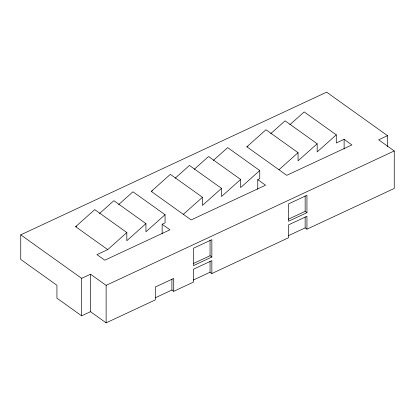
<?xml version="1.0" encoding="UTF-8"?>
<svg xmlns="http://www.w3.org/2000/svg" width="415" height="415" viewBox="0 0 415 415"><rect width="100%" height="100%" fill="white"/><g stroke="black" fill="none" stroke-linecap="round" stroke-linejoin="round"><path stroke-width="0.62" d="M213.336 160.413L227.669 147.61L259.754 170.539L259.754 178.694L257.762 179.628L265.564 185.204L191.149 219.919L151.257 191.408L170.368 174.341L202.458 197.27L202.437 205.43L221.532 188.369L189.448 165.44L175.125 178.237M126.834 232.54L107.724 249.612L75.639 226.683L94.75 209.617L126.834 232.54L126.834 240.7L145.945 223.628L113.86 200.699L99.527 213.502M118.638 204.59L132.971 191.787L165.056 214.711L165.056 222.871L162.156 224.225L162.156 233.915M194.225 169.33L208.558 156.528L240.643 179.456L240.643 187.611L259.754 170.539M165.056 214.711L145.945 231.783L145.945 223.628M289.857 124.718L304.19 111.915L336.28 134.844L336.28 142.999L344.123 139.336L351.93 144.918L286.749 175.322L246.858 146.817L265.968 129.745L298.058 152.673L298.058 160.828L317.169 143.756L285.079 120.827L270.746 133.63M183.347 214.337L202.458 197.27M240.643 179.456L221.532 196.523L221.532 188.369M278.947 169.745L298.058 152.673M336.28 134.844L317.169 151.916L317.169 143.756M387.511 135.663L378.641 139.803L394.25 150.956L394.25 188.446L306.944 229.168L306.944 216.282L288.524 224.878L288.524 237.764L211.852 273.526L211.852 260.641L193.432 269.236L193.432 282.122L173.714 291.32L173.714 278.434L155.293 287.024L155.293 299.91L106.126 322.849L90.511 311.691L81.641 315.831L56.938 298.178L56.938 285.292L20.75 259.432L20.75 234.833L326.621 92.151L387.511 135.663L387.511 146.651M75.639 226.683L76.796 226.144M151.257 191.408L152.414 190.869M246.858 146.817L248.02 146.277M107.724 249.612L96.98 254.628L104.782 260.205L169.963 229.801L162.156 224.225M20.75 234.833L81.641 278.346L90.511 274.206L106.126 285.359L106.126 322.849M106.126 285.359L394.25 150.956M193.354 263.525L210.047 255.739L211.852 257.025L193.432 265.621L193.432 248.253L211.852 239.657L211.852 257.025M288.446 219.167L305.144 211.375L306.944 212.667L288.524 221.257L288.524 203.895L306.944 195.299L306.944 212.667M155.215 297.82L171.914 290.028L173.714 291.32M193.354 280.026L210.047 272.24L211.852 273.526M288.446 235.668L305.144 227.882L306.944 229.168M344.123 139.336L344.123 149.032M305.144 195.942L305.144 211.375M305.144 216.926L305.144 227.882M257.762 179.628L257.762 189.323M210.047 240.301L210.047 255.739M210.047 261.289L210.047 272.24M171.914 279.077L171.914 290.028M90.511 274.206L90.511 311.691M81.641 278.346L81.641 315.831"/></g></svg>
